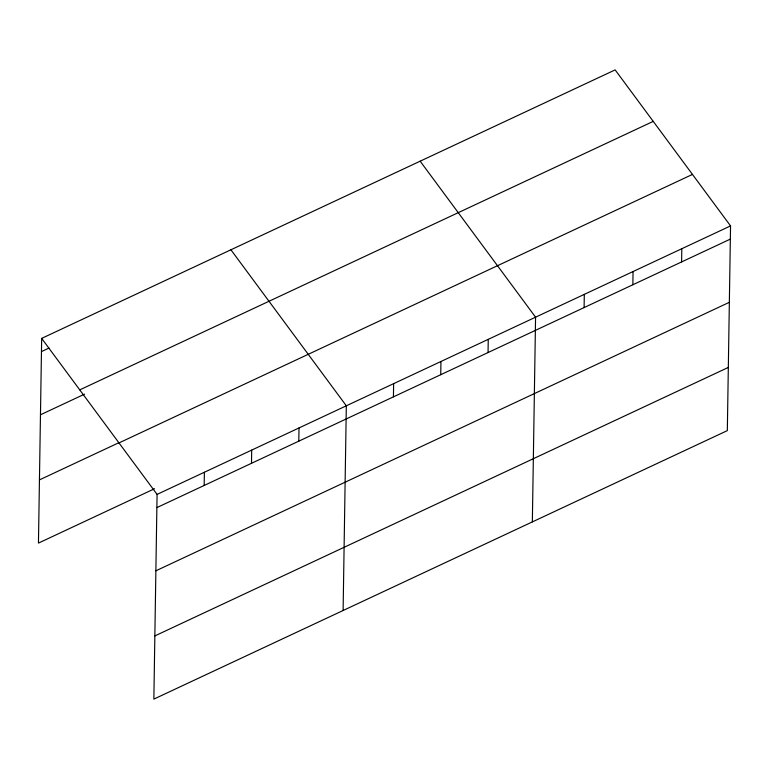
<?xml version="1.0" encoding="UTF-8"?>
<svg xmlns="http://www.w3.org/2000/svg" width="769" height="769" viewBox="0 0 769 769"><rect width="100%" height="100%" fill="white"/><g stroke="black" fill="none" stroke-linecap="round" stroke-linejoin="round"><path stroke-width="1.15" d="M41.67 338.389L157.078 494.4L153.858 699.108L727.33 430.611L730.55 225.903L615.142 69.892L41.67 338.389L38.45 543.097L154.579 488.719M204.179 485.46L204.391 472.253M251.492 463.313L251.694 450.105M298.805 441.156L299.006 427.949M343.109 610.509L346.319 405.801L230.911 249.781M393.43 396.852L393.632 383.644M440.733 374.705L440.945 361.497M488.046 352.548L488.257 339.35M532.35 521.901L535.57 317.193L420.162 161.182M584.104 307.581L584.315 294.373M632.849 284.761L633.06 271.553M681.594 261.931L681.805 248.723M41.459 351.596L48.985 348.069M79.755 389.873L653.227 121.377M40.469 414.789L84.552 394.151M39.44 479.894L119.012 442.646M118.993 442.915L692.465 174.419M157.078 494.4L730.55 225.903M156.866 507.607L730.339 239.111M155.876 570.809L729.348 302.304M154.848 635.915L728.33 367.419"/></g></svg>
